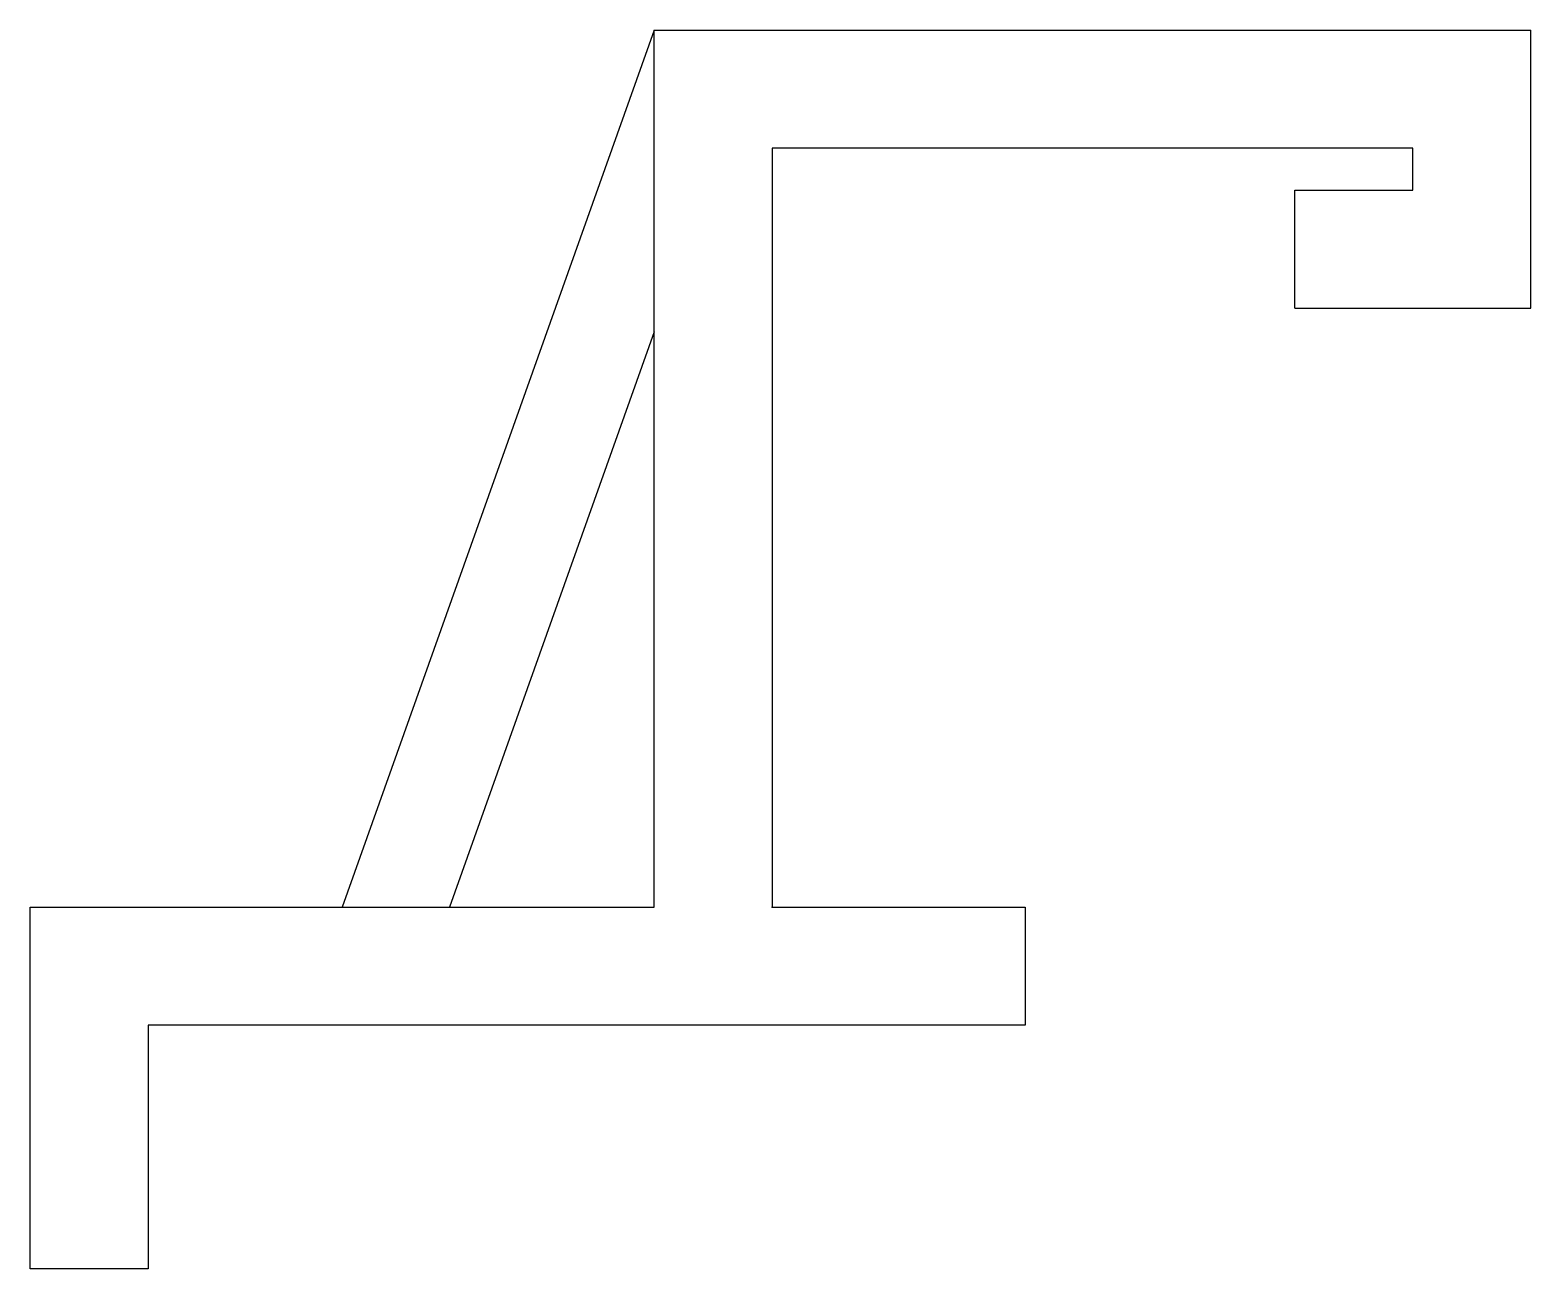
# Model space of a CAD drawing. Header units: millimetres. Extents: x -44 to 45, y -21.5 to 52.
import ezdxf

# ---------------------------------------------------------------- set-up
doc = ezdxf.new("R2010")
doc.units = ezdxf.units.MM
doc.layers.get('0').update_dxf_attribs({"linetype": 'CONTINUOUS'})

msp = doc.modelspace()

# ---------------------------------------------------------------- linework, layer by layer
for p, q in [((-7, 52), (-25.5, 0)), ((-7, 0), (-7, 52)), ((-7, 52), (45, 52)), ((45, 35.5), (45, 52)), ((38, 45), (0, 45)), ((0, 45), (0, 0)), ((38, 42.5), (38, 45)), ((31, 35.5), (31, 42.5)), ((31, 42.5), (38, 42.5)), ((31, 35.5), (45, 35.5)), ((-7, 34.1), (-19.132, 0)), ((0, 0), (15, 0)), ((-44, -21.455), (-44, 0)), ((-44, 0), (-7, 0)), ((15, 0), (15, -7)), ((15, -7), (-37, -7)), ((-37, -7), (-37, -21.455)), ((-37, -21.455), (-44, -21.455))]:
    msp.add_line(p, q)
msp.add_point((0, 0))

doc.saveas('drawing.dxf')
